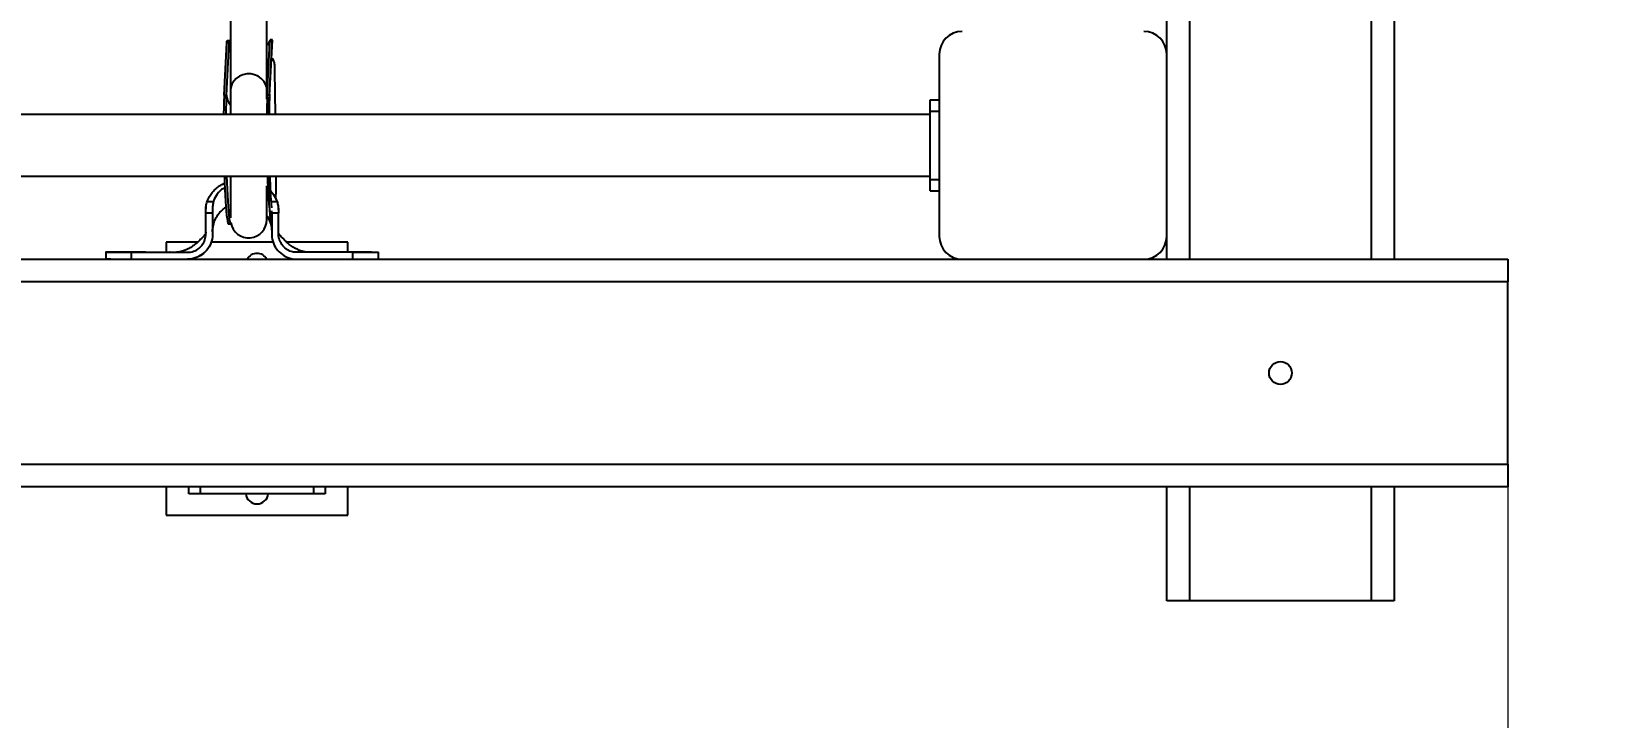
# Model space of a CAD drawing. Header units: millimetres. Extents: x -3362 to 2982, y -2844 to 2289.
# Drawn here: x 833 to 1524, y -763 to -461 of the extents above; entities that cross this region are included whole.
import ezdxf

# ---------------------------------------------------------------- set-up
doc = ezdxf.new("R2010")
doc.units = ezdxf.units.MM
for name, color, linetype in [('DIKOM_ЗОНА', 80, 'Continuous'), ('DIKOM_ОБЪЕКТ', 7, 'Continuous'), ('DIKOM_РАЗМЕР_ЗОНА', 7, 'Continuous'), ('DIKOM_РАЗМЕР_ОБЪЕКТА', 7, 'Continuous')]:
    doc.layers.add(name, color=color, linetype=linetype)
doc.styles.add('style1', font='arial.ttf', dxfattribs={"width": 0.8})
doc.dimstyles.new('1-50', dxfattribs={"dimtxt": 300, "dimasz": 200, "dimexe": 100, "dimexo": 0, "dimgap": 100, "dimtad": 1, "dimdec": 0, "dimtxsty": 'style1', "dimcen": 0, "dimclrd": 7, "dimclre": 7, "dimadec": 1, "dimazin": 2, "dimtfac": 1, "dimtdec": 0, "dimtmove": 0, "dimatfit": 3, "dimfxl": 0, "dimlwd": 25, "dimlwe": 18, "dimarcsym": 0})

# ---------------------------------------------------------------- blocks, each defined once
blk = doc.blocks.new('*D0')
at = {"layer": 'Defpoints', "color": 0, "transparency": 16777216}
for p in [(-2617.78, -272.68), (2982.22, -272.68), (2982.22, -2743.66)]:
    blk.add_point(p, dxfattribs=at)
at = {"layer": 'DIKOM_РАЗМЕР_ЗОНА', "color": 7, "lineweight": 18, "transparency": 16777216}
for p, q in [((-2617.78, -272.68), (-2617.78, -2843.66)), ((2982.22, -272.68), (2982.22, -2843.66))]:
    blk.add_line(p, q, dxfattribs=at)
at = {"layer": 'DIKOM_РАЗМЕР_ЗОНА', "color": 7, "lineweight": 25, "transparency": 16777216}
blk.add_line((-2417.78, -2743.66), (2782.22, -2743.66), dxfattribs=at)
at = {"layer": 'DIKOM_РАЗМЕР_ЗОНА', "color": 7, "transparency": 16777216}
for points in [[(-2417.78, -2710.33), (-2417.78, -2777), (-2617.78, -2743.66)], [(2782.22, -2710.33), (2782.22, -2777), (2982.22, -2743.66)]]:
    blk.add_solid(points, dxfattribs=at)
at = {"layer": 'DIKOM_РАЗМЕР_ЗОНА', "color": 0, "transparency": 16777216, "insert": (182.22, -2490.49), "char_height": 300, "attachment_point": 5, "style": 'style1'}
blk.add_mtext('5600', dxfattribs=at)
blk = doc.blocks.new('*D2')
at = {"layer": 'Defpoints', "color": 0, "transparency": 16777216}
for p in [(-1117.78, -661.4), (1482.22, -656.4), (1482.22, -1227.16)]:
    blk.add_point(p, dxfattribs=at)
at = {"layer": 'DIKOM_РАЗМЕР_ОБЪЕКТА', "color": 7, "lineweight": 18, "transparency": 16777216}
for p, q in [((-1117.78, -661.4), (-1117.78, -1327.16)), ((1482.22, -656.4), (1482.22, -1327.16))]:
    blk.add_line(p, q, dxfattribs=at)
at = {"layer": 'DIKOM_РАЗМЕР_ОБЪЕКТА', "color": 7, "lineweight": 25, "transparency": 16777216}
blk.add_line((-917.78, -1227.16), (1282.22, -1227.16), dxfattribs=at)
at = {"layer": 'DIKOM_РАЗМЕР_ОБЪЕКТА', "color": 7, "transparency": 16777216}
for points in [[(-917.78, -1193.83), (-917.78, -1260.5), (-1117.78, -1227.16)], [(1282.22, -1193.83), (1282.22, -1260.5), (1482.22, -1227.16)]]:
    blk.add_solid(points, dxfattribs=at)
at = {"layer": 'DIKOM_РАЗМЕР_ОБЪЕКТА', "color": 0, "transparency": 16777216, "insert": (182.22, -973.99), "char_height": 300, "attachment_point": 5, "style": 'style1'}
blk.add_mtext('2600', dxfattribs=at)

msp = doc.modelspace()

# ---------------------------------------------------------------- linework, layer by layer
at = {"layer": 'DIKOM_ЗОНА', "color": 3, "lineweight": 15}
msp.add_arc((1482.22, -711.4), 1500, 270, 0, dxfattribs=at)
at = {"layer": 'DIKOM_ОБЪЕКТ'}
for p, q in [((1342.22, 638.6), (1342.22, -561.4)), ((1422.22, -561.4), (1422.22, 638.6)), ((1432.22, 638.6), (1432.22, -561.4)), ((1332.22, -471.4), (1332.22, 548.6)), ((920.59, -443.75), (920.59, -487.2)), ((936.59, -487.2), (936.59, -443.75)), ((917.77, -489.38), (918.92, -466.38)), ((918.77, -489.36), (919.92, -466.36)), ((919.92, -466.36), (918.92, -466.38)), ((920.09, -465.47), (919.09, -465.49)), ((936.74, -489.03), (937.9, -466.03)), ((937.74, -489.71), (938.97, -465.17)), ((937.74, -489.01), (938.9, -466.01)), ((938.9, -466.01), (937.9, -466.03)), ((938.97, -465.12), (937.96, -465.14)), ((1232.22, -471.4), (1232.22, -551.4)), ((1332.22, -551.4), (1332.22, -471.4)), ((940.34, -497.9), (940.11, -478.9)), ((917.77, -489.38), (918.77, -489.36)), ((920.59, -487.2), (920.59, -497.9)), ((936.59, -491.11), (936.59, -487.2)), ((936.74, -489.03), (937.74, -489.01)), ((937.74, -489.01), (937.74, -489.7)), ((1228.22, -496.4), (1228.22, -491.4)), ((1228.22, -491.4), (1232.22, -491.4)), ((1228.22, -496.4), (1232.22, -496.4)), ((1228.22, -526.4), (1228.22, -496.4)), ((1228.22, -497.9), (236.22, -497.9)), ((236.22, -524.9), (1228.22, -524.9)), ((920.59, -524.9), (920.59, -543.2)), ((936.59, -544.03), (936.59, -529.19)), ((936.59, -530.05), (937.07, -530.43)), ((1228.22, -526.4), (1232.22, -526.4)), ((1228.22, -531.4), (1228.22, -526.4)), ((1228.22, -531.4), (1232.22, -531.4)), ((909.78, -538.63), (909.75, -539.33)), ((910.35, -536.05), (913.07, -536.05)), ((938.3, -536.05), (941.02, -536.05)), ((912.69, -541.26), (909.69, -541.26)), ((909.69, -549.4), (909.69, -541.26)), ((912.69, -541.26), (912.69, -549.4)), ((941.69, -541.26), (938.69, -541.26)), ((938.69, -541.26), (938.69, -549.4)), ((941.65, -539.75), (941.6, -539.05)), ((941.65, -539.77), (941.64, -539.05)), ((941.69, -549.4), (941.69, -541.26)), ((909.69, -550.4), (909.69, -549.4)), ((912.69, -549.4), (912.69, -550.4)), ((919.64, -545.94), (920.64, -545.92)), ((938.69, -549.4), (938.69, -550.4)), ((941.69, -550.4), (941.69, -549.4)), ((1332.22, -561.4), (1332.22, -551.4)), ((865.69, -558.4), (865.69, -561.4)), ((870.96, -558.4), (865.7, -558.4)), ((874.18, -558.4), (872.91, -558.4)), ((876.97, -561.4), (876.97, -558.4)), ((876.97, -558.4), (901.69, -558.4)), ((892.22, -553.9), (892.22, -558.4)), ((906.18, -553.9), (892.22, -553.9)), ((906.66, -560.15), (908.42, -559.1)), ((908.3, -559.19), (909.12, -558.44)), ((939.27, -553.9), (912.12, -553.9)), ((972.22, -553.9), (945.2, -553.9)), ((974.4, -558.4), (949.7, -558.4)), ((972.22, -558.4), (972.22, -553.9)), ((974.4, -561.4), (974.4, -558.4)), ((978.55, -558.4), (985.67, -558.4)), ((985.69, -561.4), (985.69, -558.4)), ((222.22, -561.4), (1242.22, -561.4)), ((1242.22, -561.4), (1322.22, -561.4)), ((1322.22, -561.4), (1482.22, -561.4)), ((1482.22, -561.4), (1482.22, -571.4)), ((1482.22, -571.4), (-1117.78, -571.4)), ((1482.22, -651.4), (1482.22, -571.4)), ((-1117.78, -651.4), (1482.22, -651.4)), ((1482.22, -651.4), (1482.22, -661.4)), ((1482.22, -661.4), (-1117.78, -661.4)), ((892.22, -661.4), (892.22, -673.9)), ((902.22, -664.4), (902.22, -661.4)), ((907.22, -661.4), (907.22, -664.4)), ((957.22, -664.4), (957.22, -661.4)), ((962.22, -661.4), (962.22, -664.4)), ((972.22, -673.9), (972.22, -661.4)), ((1332.22, -711.4), (1332.22, -661.4)), ((1342.22, -661.4), (1342.22, -711.4)), ((1422.22, -711.4), (1422.22, -661.4)), ((1432.22, -661.4), (1432.22, -711.4)), ((907.22, -664.4), (902.22, -664.4)), ((957.22, -664.4), (907.22, -664.4)), ((962.22, -664.4), (957.22, -664.4)), ((892.22, -673.9), (972.22, -673.9)), ((1342.22, -711.4), (1332.22, -711.4)), ((1422.22, -711.4), (1342.22, -711.4)), ((1432.22, -711.4), (1422.22, -711.4))]:
    msp.add_line(p, q, dxfattribs=at)
at = {"layer": 'DIKOM_ОБЪЕКТ', "flags": 128}
for points in [[(936.59, -487.2), (936.49, -486.04), (936.02, -484.55), (935.21, -483.18), (934.09, -482), (932.72, -481.07), (931.15, -480.42), (929.46, -480.08), (927.73, -480.08), (926.04, -480.42), (924.47, -481.07), (923.09, -482), (921.97, -483.18), (921.16, -484.55), (920.7, -486.04), (920.59, -487.2)], [(937.74, -489.7), (937.63, -490.64), (937.57, -490.94)], [(917.86, -524.9), (917.96, -527.7), (918.09, -530.65), (918.22, -533.42), (918.37, -535.98), (918.53, -538.3), (918.69, -540.34), (918.86, -542.1), (919.03, -543.54), (919.2, -544.66), (919.36, -545.43), (919.53, -545.86), (919.64, -545.94)], [(918.86, -524.9), (918.96, -527.68), (919.09, -530.63), (919.22, -533.4), (919.37, -535.96), (919.53, -538.28), (919.69, -540.32), (919.86, -542.08), (920.03, -543.53), (920.19, -544.64), (920.36, -545.41), (920.53, -545.84), (920.69, -545.91), (920.78, -545.77)], [(894.02, -558.39), (893.88, -558.39), (893.73, -558.39)]]:
    msp.add_lwpolyline(points, dxfattribs=at)
at = {"layer": 'DIKOM_ОБЪЕКТ'}
msp.add_circle((1382.22, -611.4), 5, dxfattribs=at)
for centre, radius, start, end in [((1242.22, -471.4), 10, 90, 180), ((1322.22, -471.4), 10, 0, 90), ((1154.35, -500.37), 236.83, 177.33896, 179.40171), ((1155.25, -500.35), 236.74, 177.33821, 179.40626), ((925.66, -488.92), 6.91, 183.62374, 222.79126), ((1177.11, -500.16), 240.62, 177.34847, 179.46173), ((1176.98, -500.11), 239.5, 177.34307, 179.47064), ((1111.54, -522.58), 174.71, 180.7617, 187.21832), ((1274.19, -514.31), 336.52, 181.80428, 184.17235), ((516.41, -525.92), 424.22, 358.78794, 0.13744), ((928.59, -544.03), 8, 189.90145, 0), ((1242.22, -551.4), 10, 180, 270), ((1322.22, -551.4), 10, 270, 0), ((932.22, -563.9), 5, 90, 150), ((932.22, -563.9), 5, 30, 90), ((932.22, -663.9), 5, 185.73917, 270), ((932.22, -663.9), 5, 270, 354.26083)]:
    msp.add_arc(centre, radius, start, end, dxfattribs=at)
for points, knots in [([(918.92, -466.38), (918.94, -466.09), (918.96, -465.58), (919.05, -465.54), (919.09, -465.53)], [0, 0, 0, 0, 0.55409, 1, 1, 1, 1]), ([(920.59, -466.06), (920.53, -465.96), (920.27, -465.61), (920.1, -465.41), (919.97, -465.53), (919.94, -466.08), (919.92, -466.36)], [0, 0, 0, 0, 0.100122, 0.386827, 0.676689, 1, 1, 1, 1]), ([(937.97, -465.15), (937.93, -465.24), (937.87, -465.42), (937.46, -466.29), (936.93, -467.02), (936.66, -467.41)], [0, 0, 0, 0, 0.337806, 0.658899, 1, 1, 1, 1]), ([(937.9, -466.03), (937.92, -465.74), (937.95, -465.27), (937.96, -465.24), (937.96, -465.22)], [0, 0, 0, 0, 0.633389, 1, 1, 1, 1]), ([(938.97, -465.15), (938.96, -465.17), (938.95, -465.22), (938.92, -465.73), (938.9, -466.01)], [0, 0, 0, 0, 0.456555, 1, 1, 1, 1]), ([(940.11, -478.9), (940.11, -478.34), (940.09, -477.21), (939.99, -475.62), (939.73, -474.36), (939.24, -473.58), (938.76, -473.39), (938.54, -473.31)], [0, 0, 0, 0, 0.211743, 0.42358, 0.633073, 0.834049, 1, 1, 1, 1]), ([(937.38, -497.9), (937.39, -497.19), (937.41, -495.52), (937.48, -493.14), (937.54, -491.68), (937.57, -490.93)], [0, 0, 0, 0, 0.265786, 0.62056, 1, 1, 1, 1]), ([(938.28, -536.15), (938.27, -536.06), (938.21, -535.22), (938.09, -533.26), (937.94, -530.36), (937.81, -527.55), (937.75, -525.66), (937.72, -524.9)], [0, 0, 0, 0, 0.033432, 0.30088, 0.564344, 0.823725, 1, 1, 1, 1]), ([(910.35, -536.05), (910.52, -535.62), (911.18, -533.93), (912.71, -531.78), (914.85, -529.85), (916.47, -528.7), (917.58, -528.21), (917.98, -528.03)], [0, 0, 0, 0, 0.124156, 0.48124, 0.68235, 0.883559, 1, 1, 1, 1]), ([(918.06, -529.95), (917.74, -530.13), (916.71, -530.71), (914.99, -532.33), (913.66, -534.29), (913.18, -535.72), (913.07, -536.05)], [0, 0, 0, 0, 0.133909, 0.436916, 0.86788, 1, 1, 1, 1]), ([(937.99, -531.29), (938.53, -531.87), (939.83, -533.27), (940.58, -535.02), (941.02, -536.05)], [0, 0, 0, 0, 0.410889, 1, 1, 1, 1]), ([(909.69, -540.18), (909.71, -539.49), (909.76, -538.08), (910.15, -536.73), (910.35, -536.05)], [0, 0, 0, 0, 0.492157, 1, 1, 1, 1]), ([(913.07, -536.05), (913.05, -536.13), (912.93, -536.54), (912.71, -537.59), (912.68, -539.26), (912.68, -540.59), (912.69, -541.26)], [0, 0, 0, 0, 0.048354, 0.242117, 0.61892, 1, 1, 1, 1]), ([(912.69, -549.47), (912.69, -549.37), (912.69, -549.2), (912.7, -548.88), (912.73, -548.19), (912.92, -546.63), (913.59, -544.35), (914.98, -541.88), (916.65, -539.89), (917.99, -538.98), (918.56, -538.59)], [0, 0, 0, 0, 0.022477, 0.041677, 0.077102, 0.184247, 0.404664, 0.624071, 0.840116, 1, 1, 1, 1]), ([(941.02, -536.05), (941.21, -536.71), (941.61, -538.05), (941.66, -539.46), (941.69, -540.18)], [0, 0, 0, 0, 0.491601, 1, 1, 1, 1]), ([(909.69, -541.26), (909.69, -541.17), (909.69, -540.81), (909.69, -540.45), (909.69, -540.18)], [0, 0, 0, 0, 0.256358, 1, 1, 1, 1]), ([(936.4, -542.05), (936.89, -542.87), (937.92, -544.58), (938.55, -547.08), (938.68, -548.73), (938.69, -549.35), (938.69, -549.41)], [0, 0, 0, 0, 0.366096, 0.764956, 0.973693, 1, 1, 1, 1]), ([(938.69, -541.26), (938.69, -541.18), (938.69, -540.8), (938.69, -540.43), (938.69, -540.14)], [0, 0, 0, 0, 0.226524, 1, 1, 1, 1]), ([(941.69, -540.18), (941.69, -540.28), (941.69, -540.64), (941.69, -540.99), (941.69, -541.26)], [0, 0, 0, 0, 0.25626, 1, 1, 1, 1]), ([(909.69, -549.58), (909.69, -549.67), (909.69, -549.85), (909.67, -549.9), (909.67, -549.94), (909.65, -550.02), (909.64, -550.06), (909.63, -550.09), (909.61, -550.12), (909.59, -550.18), (909.5, -550.43), (908.96, -551.12), (908.05, -552.03), (906.86, -553.3), (905.77, -554.3), (904.89, -555.02), (903.97, -555.67), (902.87, -556.38), (901.45, -557.15), (899.7, -557.86), (897.88, -558.34), (897.18, -558.38), (896.82, -558.4)], [0, 0, 0, 0, 0.018185, 0.03439, 0.05285, 0.05671, 0.058314, 0.059778, 0.061254, 0.062949, 0.067429, 0.091962, 0.17106, 0.268633, 0.337568, 0.396367, 0.442783, 0.502184, 0.593496, 0.710962, 0.847911, 1, 1, 1, 1]), ([(912.69, -550.4), (912.69, -550.49), (912.68, -550.91), (912.56, -552.57), (911.76, -555.33), (909.54, -558.4), (906.44, -560.55), (903.65, -561.34), (902.05, -561.39), (901.69, -561.4)], [0, 0, 0, 0, 0.014813, 0.074109, 0.290048, 0.50597, 0.720948, 0.936008, 1, 1, 1, 1]), ([(901.69, -558.4), (901.91, -558.4), (903.03, -558.37), (905.02, -557.84), (907.29, -556.32), (908.93, -554.13), (909.62, -552.03), (909.67, -550.77), (909.69, -550.4)], [0, 0, 0, 0, 0.054127, 0.268332, 0.482527, 0.697283, 0.911982, 1, 1, 1, 1]), ([(938.69, -550.4), (938.69, -550.49), (938.69, -550.91), (938.81, -552.57), (939.61, -555.31), (941.8, -558.37), (944.88, -560.53), (947.69, -561.34), (949.3, -561.39), (949.69, -561.4)], [0, 0, 0, 0, 0.014812, 0.074105, 0.288788, 0.503461, 0.718037, 0.933083, 1, 1, 1, 1]), ([(954.66, -558.4), (954.34, -558.39), (953.74, -558.36), (952.21, -558.01), (950.66, -557.46), (949.15, -556.75), (947.91, -556.01), (946.8, -555.25), (945.85, -554.52), (944.79, -553.56), (943.74, -552.42), (942.83, -551.55), (942.17, -550.84), (941.86, -550.39), (941.78, -550.19), (941.77, -550.14), (941.75, -550.11), (941.74, -550.08), (941.73, -550.06), (941.71, -549.97), (941.71, -549.96), (941.69, -549.86), (941.69, -549.82), (941.68, -549.5), (941.69, -549.05), (941.69, -548.69), (941.69, -548.66)], [0, 0, 0, 0, 0.123498, 0.236935, 0.338251, 0.423566, 0.505841, 0.555171, 0.608288, 0.672826, 0.75351, 0.819963, 0.860358, 0.87946, 0.882841, 0.884164, 0.885324, 0.886418, 0.887538, 0.890108, 0.907333, 0.920554, 0.928247, 0.937348, 0.995224, 1, 1, 1, 1]), ([(949.7, -558.4), (949.61, -558.4), (949.15, -558.4), (947.94, -558.27), (946, -557.65), (943.9, -556.14), (942.33, -553.91), (941.73, -551.87), (941.7, -550.69), (941.69, -550.4)], [0, 0, 0, 0, 0.022068, 0.11062, 0.289011, 0.502885, 0.71771, 0.931824, 1, 1, 1, 1]), ([(865.71, -558.4), (865.7, -558.4), (865.61, -558.4), (865.96, -558.4), (866.82, -558.4), (868.26, -558.4), (870.19, -558.4), (872.96, -558.4), (875.46, -558.4), (876.97, -558.4)], [0, 0, 0, 0, 0.012296, 0.165143, 0.313683, 0.466532, 0.615072, 0.767919, 1, 1, 1, 1]), ([(873.96, -558.4), (873.34, -558.4), (872.13, -558.4), (871.35, -558.4), (870.96, -558.4)], [0, 0, 0, 0, 0.507948, 1, 1, 1, 1]), ([(878.56, -558.4), (877.26, -558.4), (874.77, -558.4), (872.44, -558.4), (871.32, -558.4)], [0, 0, 0, 0, 0.52184, 1, 1, 1, 1]), ([(883.29, -558.4), (881.98, -558.4), (879.47, -558.4), (877.51, -558.4), (876.58, -558.4)], [0, 0, 0, 0, 0.522533, 1, 1, 1, 1]), ([(908.57, -558.99), (908.62, -558.94), (908.73, -558.85), (908.85, -558.75), (908.91, -558.7)], [0, 0, 0, 0, 0.499811, 1, 1, 1, 1]), ([(955.12, -558.38), (955.05, -558.38), (954.92, -558.38), (954.78, -558.38), (954.72, -558.38)], [0, 0, 0, 0, 0.498436, 1, 1, 1, 1]), ([(975.06, -558.4), (974.12, -558.4), (972.17, -558.4), (969.67, -558.4), (968.37, -558.4)], [0, 0, 0, 0, 0.477549, 1, 1, 1, 1]), ([(982.58, -558.4), (981.67, -558.4), (978.53, -558.4), (975.4, -558.4), (973.18, -558.4)], [0, 0, 0, 0, 0.291654, 1, 1, 1, 1]), ([(974.4, -558.4), (974.49, -558.4), (974.9, -558.4), (976.62, -558.4), (979.03, -558.4), (981.57, -558.4), (983.41, -558.4), (984.74, -558.4), (985.55, -558.4), (985.63, -558.4), (985.67, -558.4)], [0, 0, 0, 0, 0.012372, 0.06189, 0.261122, 0.409637, 0.562455, 0.710966, 0.863783, 1, 1, 1, 1]), ([(867.94, -561.4), (867.56, -561.4), (866.67, -561.4), (865.96, -561.4), (865.6, -561.4), (865.7, -561.4), (865.7, -561.4)], [0, 0, 0, 0, 0.268827, 0.62919, 0.979397, 1, 1, 1, 1])]:
    msp.add_open_spline(points, degree=3, knots=knots, dxfattribs=at)

# ---------------------------------------------------------------- dimensions: what is measured, and where the dimension line sits
at = {"layer": 'DIKOM_РАЗМЕР_ЗОНА'}
dim = msp.add_linear_dim(base=(2982.22, -2743.66), p1=(-2617.78, -272.68), p2=(2982.22, -272.68), dimstyle='1-50', dxfattribs=at)
dim.commit()
dim.dimension.update_dxf_attribs({"geometry": '*D0', "text_midpoint": (182.22, -2743.66), "dimtype": 160})
at = {"layer": 'DIKOM_РАЗМЕР_ОБЪЕКТА'}
dim = msp.add_linear_dim(base=(1482.22, -1227.16), p1=(-1117.78, -661.4), p2=(1482.22, -656.4), dimstyle='1-50', dxfattribs=at)
dim.commit()
dim.dimension.update_dxf_attribs({"geometry": '*D2', "text_midpoint": (182.22, -1227.16), "dimtype": 160})

doc.saveas('drawing.dxf')
